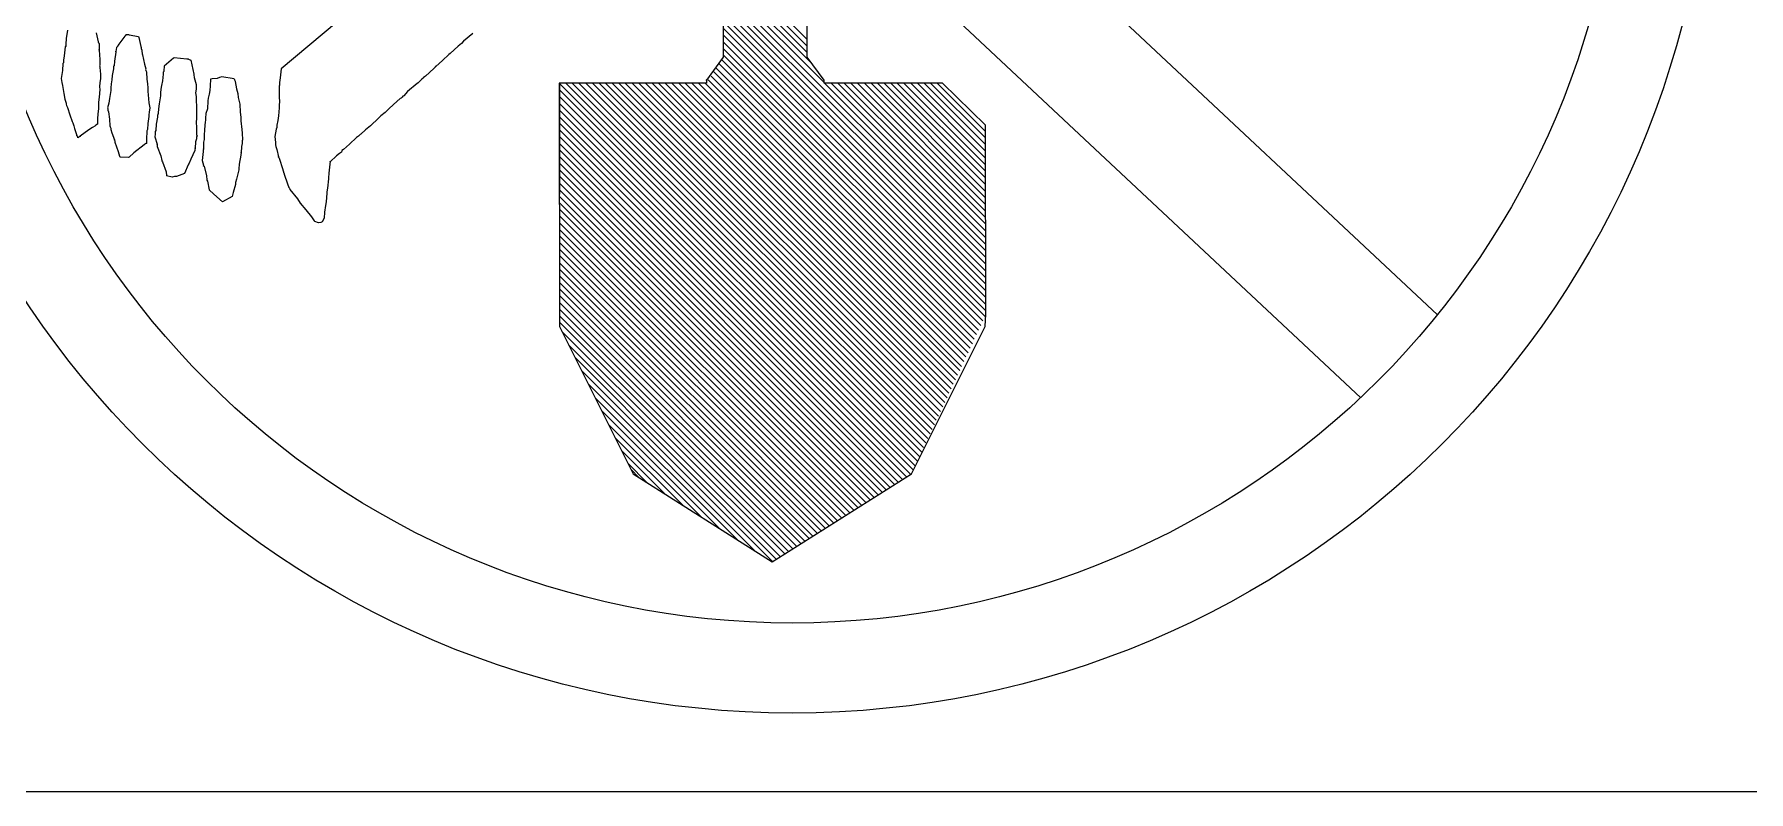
# Model space of a CAD drawing. Extents: x 477 to 783, y 495 to 674.
# Drawn here: x 686.2 to 689.855, y 643.311 to 644.926 of the extents above; entities that cross this region are included whole.
import ezdxf

# ---------------------------------------------------------------- set-up
doc = ezdxf.new("R2010")
doc.units = 0
doc.layers.add('11', color=7, linetype='CONTINUOUS')

# ---------------------------------------------------------------- blocks, each defined once
blk = doc.blocks.new('DIAL')
at = {"layer": '11', "color": 1, "linetype": 'CONTINUOUS'}
for p, q in [((-7.465, 1.017), (-10.039, 3.426)), ((-7.629, 0.84), (-10.204, 3.252))]:
    blk.add_line(p, q, dxfattribs=at)
at = {"layer": '11', "color": 7, "linetype": 'CONTINUOUS'}
for p, q in [((-8.988, 2.112), (-8.988, 1.566)), ((-8.809, 1.566), (-8.809, 1.945)), ((-8.809, 1.604), (-8.988, 1.783)), ((-8.809, 1.59), (-8.988, 1.769)), ((-8.809, 1.576), (-8.988, 1.755)), ((-8.801, 1.554), (-8.988, 1.741)), ((-8.774, 1.513), (-8.988, 1.727)), ((-8.428, 1.153), (-8.988, 1.713)), ((-8.428, 1.139), (-8.988, 1.698)), ((-8.428, 1.125), (-8.988, 1.684)), ((-9.782, 1.666), (-9.931, 1.541)), ((-8.428, 1.11), (-8.988, 1.67)), ((-8.428, 1.096), (-8.988, 1.656)), ((-10.386, 1.624), (-10.389, 1.606)), ((-10.325, 1.618), (-10.321, 1.599)), ((-10.264, 1.611), (-10.277, 1.594)), ((-10.262, 1.613), (-10.264, 1.611)), ((-10.261, 1.614), (-10.262, 1.613)), ((-10.255, 1.614), (-10.261, 1.614)), ((-10.255, 1.614), (-10.235, 1.61)), ((-10.235, 1.61), (-10.234, 1.608)), ((-9.522, 1.617), (-9.542, 1.6)), ((-8.428, 1.082), (-8.988, 1.642)), ((-8.428, 1.068), (-8.988, 1.628)), ((-8.428, 1.054), (-8.988, 1.614)), ((-10.391, 1.588), (-10.393, 1.569)), ((-10.39, 1.59), (-10.391, 1.588)), ((-10.389, 1.602), (-10.39, 1.598)), ((-10.39, 1.598), (-10.39, 1.59)), ((-10.389, 1.606), (-10.389, 1.604)), ((-10.389, 1.604), (-10.389, 1.603)), ((-10.389, 1.603), (-10.389, 1.602)), ((-10.321, 1.599), (-10.32, 1.597)), ((-10.32, 1.597), (-10.319, 1.595)), ((-10.319, 1.595), (-10.319, 1.594)), ((-10.319, 1.594), (-10.319, 1.59)), ((-10.319, 1.59), (-10.319, 1.582)), ((-10.319, 1.582), (-10.319, 1.581)), ((-10.319, 1.581), (-10.317, 1.561)), ((-10.283, 1.577), (-10.286, 1.558)), ((-10.282, 1.587), (-10.283, 1.578)), ((-10.283, 1.578), (-10.283, 1.577)), ((-10.279, 1.59), (-10.282, 1.587)), ((-10.278, 1.592), (-10.279, 1.591)), ((-10.279, 1.591), (-10.279, 1.59)), ((-10.277, 1.594), (-10.278, 1.592)), ((-10.234, 1.608), (-10.23, 1.589)), ((-10.23, 1.589), (-10.229, 1.587)), ((-10.229, 1.587), (-10.229, 1.586)), ((-10.229, 1.586), (-10.229, 1.585)), ((-10.229, 1.585), (-10.228, 1.581)), ((-10.228, 1.581), (-10.227, 1.572)), ((-10.227, 1.572), (-10.226, 1.572)), ((-10.226, 1.572), (-10.226, 1.571)), ((-9.573, 1.572), (-9.587, 1.559)), ((-9.57, 1.574), (-9.573, 1.572)), ((-9.553, 1.59), (-9.57, 1.574)), ((-9.546, 1.595), (-9.553, 1.59)), ((-9.542, 1.6), (-9.546, 1.595)), ((-8.428, 1.039), (-8.988, 1.599)), ((-8.428, 1.025), (-8.988, 1.585)), ((-10.397, 1.538), (-10.398, 1.529)), ((-10.396, 1.553), (-10.397, 1.538)), ((-10.395, 1.554), (-10.396, 1.553)), ((-10.393, 1.569), (-10.395, 1.56)), ((-10.395, 1.56), (-10.395, 1.559)), ((-10.395, 1.559), (-10.395, 1.556)), ((-10.395, 1.556), (-10.395, 1.554)), ((-10.317, 1.55), (-10.318, 1.548)), ((-10.318, 1.548), (-10.317, 1.546)), ((-10.317, 1.561), (-10.317, 1.552)), ((-10.317, 1.552), (-10.317, 1.55)), ((-10.317, 1.546), (-10.317, 1.544)), ((-10.317, 1.544), (-10.316, 1.53)), ((-10.288, 1.541), (-10.291, 1.527)), ((-10.287, 1.548), (-10.288, 1.547)), ((-10.288, 1.547), (-10.288, 1.545)), ((-10.288, 1.545), (-10.288, 1.543)), ((-10.288, 1.543), (-10.288, 1.541)), ((-10.286, 1.558), (-10.287, 1.548)), ((-10.226, 1.571), (-10.222, 1.551)), ((-10.222, 1.551), (-10.219, 1.541)), ((-10.219, 1.541), (-10.22, 1.54)), ((-10.22, 1.54), (-10.219, 1.538)), ((-10.219, 1.538), (-10.218, 1.535)), ((-10.181, 1.536), (-10.182, 1.534)), ((-10.18, 1.547), (-10.181, 1.537)), ((-10.181, 1.537), (-10.181, 1.536)), ((-10.16, 1.564), (-10.18, 1.547)), ((-10.159, 1.565), (-10.16, 1.564)), ((-10.132, 1.562), (-10.159, 1.565)), ((-10.128, 1.562), (-10.132, 1.562)), ((-10.128, 1.562), (-10.123, 1.56)), ((-10.123, 1.56), (-10.119, 1.54)), ((-10.119, 1.54), (-10.117, 1.53)), ((-9.931, 1.541), (-9.933, 1.522)), ((-9.605, 1.542), (-9.623, 1.526)), ((-9.602, 1.545), (-9.605, 1.542)), ((-9.601, 1.546), (-9.602, 1.546)), ((-9.602, 1.546), (-9.602, 1.545)), ((-9.587, 1.559), (-9.601, 1.546)), ((-8.988, 1.566), (-9.024, 1.517)), ((-8.444, 0.984), (-9.003, 1.543)), ((-8.439, 0.994), (-8.997, 1.552)), ((-8.435, 1.004), (-8.992, 1.561)), ((-8.43, 1.013), (-8.988, 1.571)), ((-8.773, 1.517), (-8.809, 1.566)), ((-10.398, 1.529), (-10.4, 1.521)), ((-10.4, 1.521), (-10.398, 1.512)), ((-10.398, 1.512), (-10.397, 1.506)), ((-10.397, 1.506), (-10.394, 1.489)), ((-10.317, 1.512), (-10.318, 1.503)), ((-10.318, 1.503), (-10.317, 1.497)), ((-10.316, 1.52), (-10.317, 1.512)), ((-10.316, 1.53), (-10.316, 1.52)), ((-10.293, 1.509), (-10.294, 1.501)), ((-10.294, 1.501), (-10.294, 1.495)), ((-10.292, 1.518), (-10.293, 1.509)), ((-10.291, 1.527), (-10.292, 1.518)), ((-10.218, 1.535), (-10.218, 1.534)), ((-10.218, 1.534), (-10.217, 1.519)), ((-10.217, 1.519), (-10.216, 1.509)), ((-10.216, 1.509), (-10.215, 1.501)), ((-10.215, 1.501), (-10.215, 1.493)), ((-10.186, 1.506), (-10.187, 1.498)), ((-10.184, 1.516), (-10.186, 1.506)), ((-10.182, 1.53), (-10.184, 1.516)), ((-10.182, 1.534), (-10.182, 1.531)), ((-10.182, 1.531), (-10.182, 1.53)), ((-10.117, 1.53), (-10.117, 1.529)), ((-10.117, 1.529), (-10.117, 1.527)), ((-10.117, 1.527), (-10.116, 1.524)), ((-10.116, 1.524), (-10.116, 1.523)), ((-10.116, 1.523), (-10.112, 1.508)), ((-10.112, 1.508), (-10.112, 1.498)), ((-10.082, 1.505), (-10.083, 1.495)), ((-10.081, 1.519), (-10.082, 1.505)), ((-10.078, 1.52), (-10.081, 1.519)), ((-10.067, 1.521), (-10.078, 1.52)), ((-10.062, 1.523), (-10.067, 1.521)), ((-10.057, 1.524), (-10.062, 1.523)), ((-10.031, 1.52), (-10.057, 1.524)), ((-10.031, 1.52), (-10.03, 1.518)), ((-10.03, 1.518), (-10.029, 1.515)), ((-10.029, 1.515), (-10.029, 1.514)), ((-10.029, 1.514), (-10.026, 1.499)), ((-10.026, 1.499), (-10.023, 1.489)), ((-9.934, 1.506), (-9.935, 1.505)), ((-9.935, 1.505), (-9.935, 1.491)), ((-9.933, 1.522), (-9.934, 1.512)), ((-9.934, 1.512), (-9.934, 1.511)), ((-9.934, 1.511), (-9.934, 1.509)), ((-9.934, 1.509), (-9.934, 1.506)), ((-9.641, 1.51), (-9.661, 1.493)), ((-9.639, 1.511), (-9.641, 1.511)), ((-9.641, 1.511), (-9.641, 1.51)), ((-9.631, 1.519), (-9.639, 1.511)), ((-9.627, 1.522), (-9.631, 1.519)), ((-9.625, 1.524), (-9.627, 1.523)), ((-9.627, 1.523), (-9.627, 1.522)), ((-9.623, 1.526), (-9.625, 1.524)), ((-9.024, 1.511), (-9.338, 1.511)), ((-9.338, 1.511), (-9.337, 0.992)), ((-8.561, 0.734), (-9.338, 1.511)), ((-9.245, 1.511), (-9.337, 1.511)), ((-9.337, 1.511), (-9.337, 1.507)), ((-9.337, 1.507), (-9.337, 1.505)), ((-9.337, 1.505), (-9.337, 1.504)), ((-9.337, 1.504), (-9.337, 1.484)), ((-8.556, 0.744), (-9.324, 1.511)), ((-8.552, 0.753), (-9.31, 1.511)), ((-8.547, 0.763), (-9.296, 1.511)), ((-8.543, 0.772), (-9.281, 1.511)), ((-8.538, 0.782), (-9.267, 1.511)), ((-8.534, 0.792), (-9.253, 1.511)), ((-8.529, 0.801), (-9.239, 1.511)), ((-8.525, 0.811), (-9.225, 1.511)), ((-8.52, 0.821), (-9.211, 1.511)), ((-8.516, 0.83), (-9.197, 1.511)), ((-8.511, 0.84), (-9.182, 1.511)), ((-8.507, 0.85), (-9.168, 1.511)), ((-8.502, 0.859), (-9.154, 1.511)), ((-8.498, 0.869), (-9.14, 1.511)), ((-8.493, 0.878), (-9.126, 1.511)), ((-8.489, 0.888), (-9.112, 1.511)), ((-8.484, 0.898), (-9.098, 1.511)), ((-8.48, 0.907), (-9.083, 1.511)), ((-8.475, 0.917), (-9.069, 1.511)), ((-8.471, 0.927), (-9.055, 1.511)), ((-8.466, 0.936), (-9.041, 1.511)), ((-8.462, 0.946), (-9.027, 1.511)), ((-9.024, 1.517), (-9.024, 1.511)), ((-8.457, 0.955), (-9.02, 1.518)), ((-8.453, 0.965), (-9.014, 1.526)), ((-8.448, 0.975), (-9.008, 1.535)), ((-8.773, 1.511), (-8.773, 1.517)), ((-8.521, 1.511), (-8.773, 1.511)), ((-8.428, 1.167), (-8.772, 1.511)), ((-8.428, 1.181), (-8.758, 1.511)), ((-8.428, 1.195), (-8.744, 1.511)), ((-8.428, 1.21), (-8.73, 1.511)), ((-8.429, 1.224), (-8.716, 1.511)), ((-8.429, 1.238), (-8.702, 1.511)), ((-8.429, 1.252), (-8.687, 1.511)), ((-8.429, 1.266), (-8.673, 1.511)), ((-8.429, 1.28), (-8.659, 1.511)), ((-8.429, 1.295), (-8.645, 1.511)), ((-8.429, 1.309), (-8.631, 1.511)), ((-8.429, 1.323), (-8.617, 1.511)), ((-8.429, 1.337), (-8.603, 1.511)), ((-8.429, 1.351), (-8.588, 1.511)), ((-8.429, 1.366), (-8.574, 1.511)), ((-8.429, 1.38), (-8.56, 1.511)), ((-8.429, 1.394), (-8.546, 1.511)), ((-8.429, 1.408), (-8.532, 1.511)), ((-8.429, 1.421), (-8.521, 1.511)), ((-10.394, 1.489), (-10.392, 1.477)), ((-10.392, 1.477), (-10.389, 1.468)), ((-10.389, 1.468), (-10.389, 1.466)), ((-10.389, 1.466), (-10.388, 1.463)), ((-10.388, 1.463), (-10.386, 1.459)), ((-10.319, 1.481), (-10.32, 1.47)), ((-10.32, 1.47), (-10.32, 1.46)), ((-10.317, 1.497), (-10.319, 1.481)), ((-10.298, 1.468), (-10.301, 1.458)), ((-10.297, 1.478), (-10.298, 1.468)), ((-10.294, 1.495), (-10.297, 1.478)), ((-10.215, 1.493), (-10.214, 1.486)), ((-10.214, 1.486), (-10.213, 1.469)), ((-10.213, 1.469), (-10.211, 1.458)), ((-10.191, 1.467), (-10.192, 1.456)), ((-10.188, 1.484), (-10.191, 1.467)), ((-10.187, 1.498), (-10.188, 1.49)), ((-10.188, 1.49), (-10.188, 1.484)), ((-10.112, 1.498), (-10.113, 1.49)), ((-10.113, 1.49), (-10.112, 1.482)), ((-10.112, 1.482), (-10.112, 1.476)), ((-10.112, 1.476), (-10.111, 1.459)), ((-10.087, 1.473), (-10.088, 1.456)), ((-10.086, 1.479), (-10.087, 1.473)), ((-10.084, 1.487), (-10.086, 1.479)), ((-10.083, 1.495), (-10.084, 1.487)), ((-10.023, 1.489), (-10.022, 1.48)), ((-10.022, 1.48), (-10.02, 1.472)), ((-10.02, 1.472), (-10.019, 1.466)), ((-10.019, 1.466), (-10.018, 1.449)), ((-9.935, 1.491), (-9.935, 1.481)), ((-9.935, 1.481), (-9.934, 1.472)), ((-9.934, 1.472), (-9.935, 1.464)), ((-9.935, 1.464), (-9.935, 1.458)), ((-9.691, 1.465), (-9.701, 1.456)), ((-9.677, 1.478), (-9.691, 1.465)), ((-9.675, 1.479), (-9.677, 1.478)), ((-9.673, 1.481), (-9.675, 1.479)), ((-9.671, 1.483), (-9.673, 1.481)), ((-9.669, 1.484), (-9.671, 1.483)), ((-9.661, 1.493), (-9.669, 1.484)), ((-8.565, 0.724), (-9.338, 1.497)), ((-8.57, 0.715), (-9.338, 1.483)), ((-8.574, 0.705), (-9.338, 1.468)), ((-9.337, 1.484), (-9.337, 1.48)), ((-9.337, 1.48), (-9.337, 1.474)), ((-9.337, 1.474), (-9.337, 1.456)), ((-10.386, 1.459), (-10.381, 1.443)), ((-10.381, 1.443), (-10.376, 1.429)), ((-10.376, 1.429), (-10.375, 1.426)), ((-10.375, 1.426), (-10.374, 1.424)), ((-10.321, 1.452), (-10.322, 1.436)), ((-10.322, 1.436), (-10.322, 1.423)), ((-10.32, 1.455), (-10.321, 1.452)), ((-10.32, 1.46), (-10.32, 1.459)), ((-10.32, 1.459), (-10.32, 1.455)), ((-10.301, 1.458), (-10.3, 1.457)), ((-10.3, 1.457), (-10.3, 1.453)), ((-10.3, 1.453), (-10.299, 1.45)), ((-10.299, 1.45), (-10.297, 1.434)), ((-10.297, 1.434), (-10.296, 1.42)), ((-10.213, 1.44), (-10.215, 1.425)), ((-10.212, 1.448), (-10.213, 1.444)), ((-10.213, 1.444), (-10.213, 1.44)), ((-10.211, 1.458), (-10.212, 1.449)), ((-10.212, 1.449), (-10.212, 1.448)), ((-10.194, 1.438), (-10.197, 1.423)), ((-10.193, 1.446), (-10.194, 1.442)), ((-10.194, 1.442), (-10.194, 1.438)), ((-10.192, 1.456), (-10.193, 1.447)), ((-10.193, 1.447), (-10.193, 1.446)), ((-10.111, 1.433), (-10.112, 1.43)), ((-10.112, 1.43), (-10.111, 1.414)), ((-10.111, 1.459), (-10.111, 1.448)), ((-10.111, 1.448), (-10.111, 1.438)), ((-10.111, 1.438), (-10.111, 1.437)), ((-10.111, 1.437), (-10.111, 1.433)), ((-10.093, 1.428), (-10.094, 1.412)), ((-10.092, 1.431), (-10.093, 1.428)), ((-10.091, 1.446), (-10.092, 1.436)), ((-10.092, 1.436), (-10.092, 1.435)), ((-10.092, 1.435), (-10.092, 1.431)), ((-10.088, 1.456), (-10.091, 1.446)), ((-10.018, 1.449), (-10.017, 1.438)), ((-10.017, 1.438), (-10.017, 1.428)), ((-10.017, 1.428), (-10.016, 1.427)), ((-10.016, 1.427), (-10.016, 1.423)), ((-9.938, 1.431), (-9.94, 1.421)), ((-9.936, 1.441), (-9.938, 1.431)), ((-9.935, 1.458), (-9.936, 1.441)), ((-9.723, 1.436), (-9.74, 1.42)), ((-9.718, 1.441), (-9.723, 1.436)), ((-9.709, 1.448), (-9.718, 1.441)), ((-9.701, 1.456), (-9.709, 1.448)), ((-8.579, 0.695), (-9.338, 1.454)), ((-8.583, 0.686), (-9.338, 1.44)), ((-8.589, 0.677), (-9.338, 1.426)), ((-9.337, 1.456), (-9.337, 1.453)), ((-9.337, 1.453), (-9.337, 1.439)), ((-9.337, 1.439), (-9.337, 1.424)), ((-10.374, 1.424), (-10.373, 1.42)), ((-10.373, 1.42), (-10.371, 1.414)), ((-10.371, 1.414), (-10.366, 1.399)), ((-10.366, 1.399), (-10.364, 1.395)), ((-10.363, 1.395), (-10.364, 1.394)), ((-10.364, 1.394), (-10.364, 1.395)), ((-10.359, 1.398), (-10.363, 1.395)), ((-10.341, 1.411), (-10.359, 1.398)), ((-10.333, 1.416), (-10.341, 1.411)), ((-10.328, 1.419), (-10.333, 1.416)), ((-10.326, 1.421), (-10.328, 1.419)), ((-10.322, 1.423), (-10.326, 1.421)), ((-10.296, 1.42), (-10.295, 1.418)), ((-10.295, 1.418), (-10.294, 1.415)), ((-10.294, 1.415), (-10.294, 1.412)), ((-10.294, 1.412), (-10.292, 1.405)), ((-10.292, 1.405), (-10.286, 1.39)), ((-10.286, 1.39), (-10.285, 1.387)), ((-10.217, 1.403), (-10.218, 1.397)), ((-10.218, 1.397), (-10.218, 1.383)), ((-10.216, 1.412), (-10.217, 1.409)), ((-10.217, 1.409), (-10.217, 1.407)), ((-10.217, 1.407), (-10.217, 1.403)), ((-10.215, 1.425), (-10.216, 1.412)), ((-10.199, 1.402), (-10.2, 1.396)), ((-10.2, 1.396), (-10.195, 1.381)), ((-10.198, 1.41), (-10.199, 1.408)), ((-10.199, 1.408), (-10.199, 1.405)), ((-10.199, 1.405), (-10.199, 1.402)), ((-10.197, 1.423), (-10.198, 1.41)), ((-10.111, 1.392), (-10.113, 1.386)), ((-10.111, 1.414), (-10.111, 1.401)), ((-10.111, 1.401), (-10.11, 1.398)), ((-10.11, 1.398), (-10.111, 1.396)), ((-10.111, 1.396), (-10.111, 1.392)), ((-10.095, 1.391), (-10.096, 1.385)), ((-10.094, 1.412), (-10.095, 1.399)), ((-10.095, 1.399), (-10.095, 1.396)), ((-10.095, 1.396), (-10.095, 1.394)), ((-10.095, 1.394), (-10.095, 1.391)), ((-10.016, 1.423), (-10.015, 1.419)), ((-10.015, 1.419), (-10.014, 1.404)), ((-10.014, 1.404), (-10.013, 1.39)), ((-10.013, 1.39), (-10.014, 1.388)), ((-9.941, 1.413), (-9.944, 1.397)), ((-9.944, 1.397), (-9.943, 1.384)), ((-9.94, 1.416), (-9.941, 1.413)), ((-9.94, 1.421), (-9.94, 1.42)), ((-9.94, 1.42), (-9.94, 1.416)), ((-9.77, 1.395), (-9.785, 1.381)), ((-9.766, 1.398), (-9.77, 1.395)), ((-9.762, 1.401), (-9.766, 1.398)), ((-9.761, 1.402), (-9.762, 1.401)), ((-9.751, 1.411), (-9.761, 1.402)), ((-9.74, 1.42), (-9.751, 1.411)), ((-8.597, 0.671), (-9.338, 1.412)), ((-8.606, 0.666), (-9.338, 1.398)), ((-9.337, 1.424), (-9.337, 1.423)), ((-9.337, 1.423), (-9.337, 1.421)), ((-9.337, 1.421), (-9.337, 1.403)), ((-9.337, 1.403), (-9.337, 1.4)), ((-9.337, 1.4), (-9.337, 1.399)), ((-9.337, 1.399), (-9.337, 1.398)), ((-9.337, 1.398), (-9.337, 1.394)), ((-9.337, 1.394), (-9.337, 1.386)), ((-8.428, 1.018), (-8.429, 1.421)), ((-10.285, 1.387), (-10.285, 1.385)), ((-10.285, 1.385), (-10.278, 1.365)), ((-10.278, 1.365), (-10.275, 1.355)), ((-10.275, 1.355), (-10.274, 1.354)), ((-10.274, 1.353), (-10.274, 1.354)), ((-10.256, 1.352), (-10.274, 1.353)), ((-10.255, 1.353), (-10.256, 1.352)), ((-10.245, 1.362), (-10.255, 1.353)), ((-10.223, 1.379), (-10.245, 1.362)), ((-10.222, 1.38), (-10.223, 1.379)), ((-10.218, 1.383), (-10.222, 1.38)), ((-10.195, 1.381), (-10.195, 1.377)), ((-10.195, 1.377), (-10.195, 1.376)), ((-10.195, 1.376), (-10.187, 1.356)), ((-10.187, 1.356), (-10.185, 1.346)), ((-10.115, 1.367), (-10.123, 1.349)), ((-10.114, 1.372), (-10.115, 1.368)), ((-10.115, 1.368), (-10.115, 1.367)), ((-10.113, 1.386), (-10.114, 1.372)), ((-10.097, 1.365), (-10.099, 1.346)), ((-10.096, 1.37), (-10.097, 1.367)), ((-10.097, 1.367), (-10.097, 1.365)), ((-10.096, 1.385), (-10.096, 1.37)), ((-10.017, 1.357), (-10.02, 1.338)), ((-10.016, 1.362), (-10.017, 1.358)), ((-10.017, 1.358), (-10.017, 1.357)), ((-10.015, 1.376), (-10.016, 1.362)), ((-10.014, 1.382), (-10.015, 1.376)), ((-10.014, 1.388), (-10.014, 1.385)), ((-10.014, 1.385), (-10.014, 1.382)), ((-9.943, 1.384), (-9.943, 1.382)), ((-9.943, 1.382), (-9.943, 1.379)), ((-9.943, 1.379), (-9.942, 1.376)), ((-9.942, 1.376), (-9.94, 1.369)), ((-9.94, 1.369), (-9.936, 1.354)), ((-9.936, 1.354), (-9.935, 1.351)), ((-9.813, 1.356), (-9.826, 1.343)), ((-9.806, 1.361), (-9.813, 1.356)), ((-9.802, 1.364), (-9.806, 1.361)), ((-9.801, 1.367), (-9.802, 1.364)), ((-9.798, 1.369), (-9.801, 1.367)), ((-9.785, 1.381), (-9.798, 1.369)), ((-8.615, 0.66), (-9.338, 1.383)), ((-8.623, 0.655), (-9.338, 1.369)), ((-8.632, 0.649), (-9.338, 1.355)), ((-9.337, 1.386), (-9.337, 1.385)), ((-9.337, 1.385), (-9.337, 1.366)), ((-9.337, 1.366), (-9.337, 1.356)), ((-9.337, 1.356), (-9.337, 1.355)), ((-9.337, 1.355), (-9.337, 1.352)), ((-10.185, 1.346), (-10.185, 1.345)), ((-10.185, 1.345), (-10.184, 1.343)), ((-10.184, 1.343), (-10.176, 1.322)), ((-10.176, 1.322), (-10.175, 1.314)), ((-10.137, 1.318), (-10.154, 1.312)), ((-10.129, 1.337), (-10.137, 1.318)), ((-10.128, 1.338), (-10.129, 1.337)), ((-10.127, 1.34), (-10.128, 1.338)), ((-10.123, 1.349), (-10.127, 1.34)), ((-10.099, 1.346), (-10.096, 1.336)), ((-10.096, 1.336), (-10.097, 1.335)), ((-10.097, 1.335), (-10.095, 1.334)), ((-10.095, 1.334), (-10.09, 1.313)), ((-10.021, 1.326), (-10.026, 1.306)), ((-10.02, 1.338), (-10.021, 1.328)), ((-10.021, 1.328), (-10.021, 1.327)), ((-10.021, 1.327), (-10.021, 1.326)), ((-9.935, 1.351), (-9.934, 1.349)), ((-9.934, 1.349), (-9.928, 1.329)), ((-9.928, 1.329), (-9.925, 1.319)), ((-9.925, 1.319), (-9.924, 1.318)), ((-9.924, 1.318), (-9.924, 1.317)), ((-9.924, 1.317), (-9.917, 1.296)), ((-9.829, 1.319), (-9.83, 1.309)), ((-9.827, 1.338), (-9.829, 1.319)), ((-9.826, 1.343), (-9.827, 1.339)), ((-9.827, 1.339), (-9.827, 1.338)), ((-8.641, 0.644), (-9.338, 1.341)), ((-8.649, 0.639), (-9.338, 1.327)), ((-9.337, 1.352), (-9.337, 1.35)), ((-9.337, 1.35), (-9.337, 1.349)), ((-9.337, 1.349), (-9.337, 1.334)), ((-9.337, 1.334), (-9.337, 1.325)), ((-9.337, 1.325), (-9.337, 1.316)), ((-9.337, 1.316), (-9.337, 1.308)), ((-10.175, 1.314), (-10.175, 1.313)), ((-10.163, 1.31), (-10.175, 1.313)), ((-10.158, 1.312), (-10.163, 1.31)), ((-10.154, 1.312), (-10.158, 1.312)), ((-10.09, 1.313), (-10.089, 1.305)), ((-10.089, 1.305), (-10.089, 1.304)), ((-10.089, 1.304), (-10.088, 1.302)), ((-10.088, 1.302), (-10.084, 1.283)), ((-10.084, 1.283), (-10.074, 1.274)), ((-10.028, 1.295), (-10.033, 1.278)), ((-10.026, 1.306), (-10.028, 1.299)), ((-10.028, 1.299), (-10.028, 1.298)), ((-10.028, 1.298), (-10.028, 1.295)), ((-9.917, 1.296), (-9.914, 1.288)), ((-9.914, 1.288), (-9.913, 1.287)), ((-9.913, 1.287), (-9.912, 1.284)), ((-9.912, 1.284), (-9.896, 1.264)), ((-9.832, 1.287), (-9.833, 1.279)), ((-9.83, 1.307), (-9.832, 1.287)), ((-9.83, 1.309), (-9.83, 1.308)), ((-9.83, 1.308), (-9.83, 1.307)), ((-8.658, 0.633), (-9.338, 1.313)), ((-8.667, 0.628), (-9.338, 1.298)), ((-8.675, 0.622), (-9.338, 1.284)), ((-9.337, 1.308), (-9.337, 1.302)), ((-9.337, 1.302), (-9.337, 1.285)), ((-9.337, 1.285), (-9.337, 1.274)), ((-10.056, 1.258), (-10.074, 1.274)), ((-10.035, 1.269), (-10.056, 1.258)), ((-10.033, 1.278), (-10.035, 1.269)), ((-9.896, 1.264), (-9.89, 1.255)), ((-9.89, 1.255), (-9.878, 1.241)), ((-9.836, 1.25), (-9.838, 1.236)), ((-9.835, 1.258), (-9.836, 1.25)), ((-9.833, 1.276), (-9.835, 1.258)), ((-9.833, 1.279), (-9.833, 1.278)), ((-9.833, 1.278), (-9.833, 1.276)), ((-8.684, 0.617), (-9.338, 1.27)), ((-8.693, 0.611), (-9.338, 1.256)), ((-9.878, 1.241), (-9.866, 1.226)), ((-9.866, 1.226), (-9.86, 1.217)), ((-9.86, 1.217), (-9.859, 1.216)), ((-9.851, 1.213), (-9.859, 1.216)), ((-9.846, 1.214), (-9.851, 1.213)), ((-9.843, 1.215), (-9.846, 1.214)), ((-9.839, 1.223), (-9.843, 1.215)), ((-9.838, 1.236), (-9.839, 1.223)), ((-8.701, 0.606), (-9.337, 1.242)), ((-8.71, 0.6), (-9.337, 1.228)), ((-8.719, 0.595), (-9.337, 1.213)), ((-8.727, 0.589), (-9.337, 1.199)), ((-8.736, 0.584), (-9.337, 1.185)), ((-8.745, 0.578), (-9.337, 1.171)), ((-8.753, 0.573), (-9.337, 1.157)), ((-8.762, 0.567), (-9.337, 1.143)), ((-8.771, 0.562), (-9.337, 1.128)), ((-8.779, 0.556), (-9.337, 1.114)), ((-8.788, 0.551), (-9.337, 1.1)), ((-8.797, 0.545), (-9.337, 1.086)), ((-8.805, 0.54), (-9.337, 1.072)), ((-8.814, 0.534), (-9.337, 1.058)), ((-8.823, 0.529), (-9.337, 1.043)), ((-8.831, 0.523), (-9.337, 1.029)), ((-8.84, 0.518), (-9.337, 1.015)), ((-8.849, 0.512), (-9.337, 1.001)), ((-9.337, 0.992), (-9.18, 0.678)), ((-8.587, 0.678), (-8.43, 0.992)), ((-8.43, 0.992), (-8.428, 1.018)), ((-8.857, 0.507), (-9.332, 0.981)), ((-8.866, 0.501), (-9.318, 0.953)), ((-8.875, 0.496), (-9.303, 0.925)), ((-8.883, 0.491), (-9.289, 0.897)), ((-8.919, 0.512), (-9.275, 0.868)), ((-8.958, 0.537), (-9.261, 0.84)), ((-8.997, 0.562), (-9.247, 0.812)), ((-9.035, 0.586), (-9.233, 0.783)), ((-9.074, 0.611), (-9.219, 0.755)), ((-9.113, 0.635), (-9.204, 0.727)), ((-9.152, 0.66), (-9.19, 0.699)), ((-9.169, 0.671), (-9.184, 0.686)), ((-9.18, 0.678), (-8.884, 0.49)), ((-8.884, 0.49), (-8.587, 0.678))]:
    blk.add_line(p, q, dxfattribs=at)
blk.add_lwpolyline([(-11.051, 5.162), (0.001, 5.162), (0.001, 0), (-11.051, 0), (-11.051, 5.162)], dxfattribs=at)
at = {"layer": '11', "color": 1, "linetype": 'CONTINUOUS'}
for radius in [1.95938, 1.76738]:
    blk.add_circle((-8.84089, 2.12705), radius, dxfattribs=at)
at = {"layer": '11', "color": 7, "linetype": 'CONTINUOUS'}
for p in [(-10.261, 1.614), (-10.39, 1.59), (-10.319, 1.582), (-10.283, 1.578), (-9.024, 1.517), (-10.366, 1.399), (-10.359, 1.398), (-10.286, 1.39), (-9.337, 1.424), (-10.218, 1.383), (-10.195, 1.381), (-10.114, 1.372), (-10.096, 1.37), (-10.016, 1.362), (-9.936, 1.354), (-9.337, 1.386), (-9.826, 1.343)]:
    blk.add_point(p, dxfattribs=at)
for points in [[(-10.261, 1.614), (-10.261, 1.614), (-10.255, 1.614)], [(-10.132, 1.562), (-10.159, 1.565), (-10.128, 1.562)]]:
    blk.add_solid(points, dxfattribs=at)

msp = doc.modelspace()

# ---------------------------------------------------------------- block references
at = {"layer": '11', "color": 7, "linetype": 'CONTINUOUS'}
msp.add_blockref('DIAL', (696.657, 643.311), dxfattribs=at)

doc.saveas('drawing.dxf')
